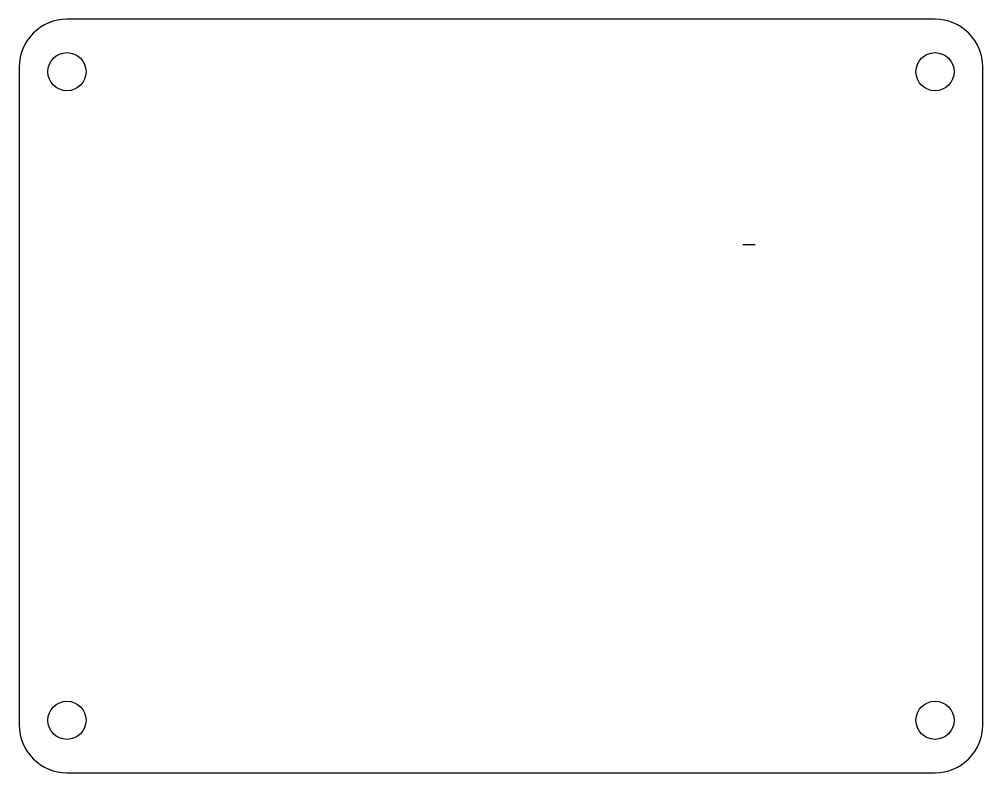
# Model space of a CAD drawing. Header units: millimetres. Extents: x -53 to -2.5, y -42 to -2.5.
import ezdxf

# ---------------------------------------------------------------- set-up
doc = ezdxf.new("R2010")
doc.units = ezdxf.units.MM
doc.layers.get('0').update_dxf_attribs({"linetype": 'CONTINUOUS'})

msp = doc.modelspace()

# ---------------------------------------------------------------- linework, layer by layer
msp.add_line((-15.07, -14.31), (-14.43, -14.31))
msp.add_lwpolyline([(-50.5, -2.5, 0.414214), (-53, -5), (-53, -39.5, 0.414214), (-50.5, -42), (-5, -42, 0.414214), (-2.5, -39.5), (-2.5, -5, 0.414214), (-5, -2.5)], format="xyb", close=True)
for centre in [(-50.5, -5.25), (-5, -5.25), (-50.5, -39.25), (-5, -39.25)]:
    msp.add_circle(centre, 1)

doc.saveas('drawing.dxf')
